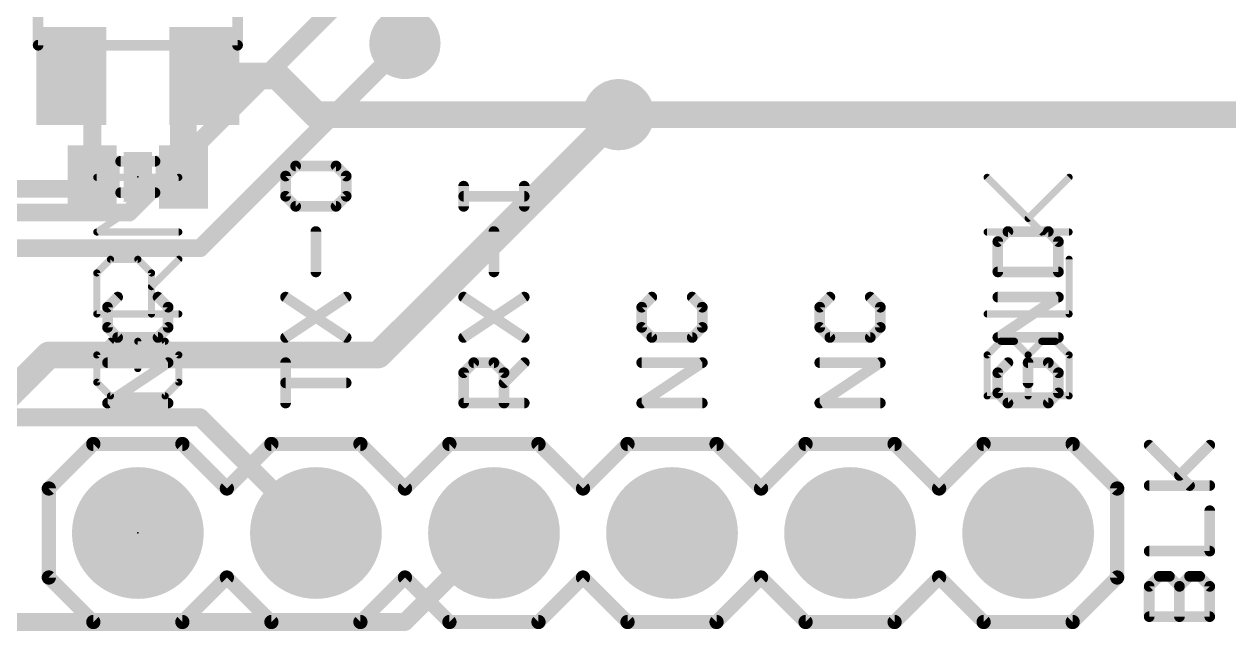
# Model space of a CAD drawing. Extents: x -0.1 to 68.7, y -15.2 to 51.5.
# Drawn here: x 26.32 to 43.5, y 1.14 to 9.8 of the extents above; entities that cross this region are included whole.
import ezdxf

# ---------------------------------------------------------------- set-up
doc = ezdxf.new("R2010")
doc.units = 0
for name, color, linetype in [('1', 12, 'CONTINUOUS'), ('16', 132, 'CONTINUOUS'), ('17', 110, 'CONTINUOUS'), ('18', 110, 'CONTINUOUS'), ('21', 41, 'CONTINUOUS'), ('23', 53, 'CONTINUOUS'), ('51', 53, 'CONTINUOUS')]:
    doc.layers.add(name, color=color, linetype=linetype)

# ---------------------------------------------------------------- blocks, each defined once
blk = doc.blocks.new('RECT')
blk.add_solid([(-0.5, -0.5), (0.5, -0.5), (-0.5, 0.5), (0.5, 0.5)])
blk = doc.blocks.new('ROUNDP')
at = {"const_width": 0.5}
blk.add_lwpolyline([(0, -0.25, 1), (0, 0.25, 1), (0, -0.25)], format="xyb", dxfattribs=at)
blk = doc.blocks.new('ROUNDV')
at = {"const_width": 0.5}
blk.add_lwpolyline([(0, -0.25, 1), (0, 0.25, 1), (0, -0.25)], format="xyb", dxfattribs=at)

msp = doc.modelspace()

# ---------------------------------------------------------------- linework, layer by layer
at = {"layer": '1'}
for points, const_width in [([(31.75, 9.525), (31.75, 11.557)], 0.254), ([(26.924, 9.017), (26.967, 9.06)], 0.254), ([(27.29, 8.651), (26.924, 9.017)], 0.254), ([(26.967, 9.06), (26.99, 9.06)], 0.254), ([(28.872, 9.06), (28.59, 8.778)], 0.254), ([(29.929, 9.06), (28.89, 9.06)], 0.381), ([(28.89, 9.06), (28.872, 9.06)], 0.254), ([(30.48, 8.509), (29.929, 9.06)], 0.381), ([(28.59, 8.778), (28.59, 7.62)], 0.381), ([(27.29, 7.62), (27.29, 8.651)], 0.254), ([(34.798, 8.509), (30.48, 8.509)], 0.381), ([(27.008, 7.45), (27.178, 7.62)], 0.254), ([(27.178, 7.62), (27.29, 7.62)], 0.254), ([(24.13, 7.45), (27.008, 7.45)], 0.254), ([(21.59, 4.191), (26.67, 4.191)], 0.254), ([(26.67, 4.191), (28.829, 4.191)], 0.254), ([(28.829, 4.191), (30.48, 2.54)], 0.254), ([(31.75, 1.27), (33.02, 2.54)], 0.254), ([(24.13, 1.27), (31.75, 1.27)], 0.254)]:
    msp.add_lwpolyline(points, dxfattribs=dict(at, const_width=const_width))
for points, const_width in [([(31.6865, 9.525, 1), (31.8135, 9.525)], 0.127), ([(26.9689, 9.0619, 1), (26.8791, 8.9721)], 0.127), ([(26.8791, 9.0619, 1), (26.9689, 8.9721)], 0.127), ([(26.967, 9.1235, 1), (26.967, 8.9965)], 0.127), ([(27.0119, 9.0151, 1), (26.9221, 9.1049)], 0.127), ([(26.99, 8.9965, 1), (26.99, 9.1235)], 0.127), ([(28.89, 9.1553, 1), (28.89, 8.9648)], 0.1905), ([(28.872, 9.1235, 1), (28.872, 8.9965)], 0.127), ([(28.9169, 9.0151, 1), (28.8271, 9.1049)], 0.127), ([(28.89, 8.9965, 1), (28.89, 9.1235)], 0.127), ([(29.9964, 9.1274, 1), (29.8616, 8.9926)], 0.1905), ([(29.929, 8.9648, 1), (29.929, 9.1553)], 0.1905), ([(28.6852, 8.778, 1), (28.4947, 8.778)], 0.1905), ([(27.3535, 8.651, 1), (27.2265, 8.651)], 0.127), ([(28.5451, 8.8229, 1), (28.6349, 8.7331)], 0.127), ([(27.2451, 8.6061, 1), (27.3349, 8.6959)], 0.127), ([(30.48, 8.6043, 1), (30.48, 8.4138)], 0.1905), ([(30.4126, 8.4416, 1), (30.5474, 8.5764)], 0.1905), ([(34.798, 8.4138, 1), (34.798, 8.6043)], 0.1905), ([(27.178, 7.6835, 1), (27.178, 7.5565)], 0.127), ([(27.2229, 7.5751, 1), (27.1331, 7.6649)], 0.127), ([(27.29, 7.5565, 1), (27.29, 7.6835)], 0.127), ([(27.008, 7.3865, 1), (27.008, 7.5135)], 0.127), ([(27.2265, 7.62, 1), (27.3535, 7.62)], 0.127), ([(28.4947, 7.62, 1), (28.6852, 7.62)], 0.1905), ([(26.9631, 7.4949, 1), (27.0529, 7.4051)], 0.127), ([(26.67, 4.2545, 1), (26.67, 4.1275)], 0.127), ([(26.67, 4.1275, 1), (26.67, 4.2545)], 0.127), ([(28.8739, 4.2359, 1), (28.7841, 4.1461)], 0.127), ([(28.829, 4.1275, 1), (28.829, 4.2545)], 0.127), ([(30.4351, 2.4951, 1), (30.5249, 2.5849)], 0.127), ([(33.0649, 2.4951, 1), (32.9751, 2.5849)], 0.127), ([(31.7051, 1.3149, 1), (31.7949, 1.2251)], 0.127), ([(31.75, 1.2065, 1), (31.75, 1.3335)], 0.127)]:
    msp.add_lwpolyline(points, format="xyb", dxfattribs=dict(at, const_width=const_width))
at = {"layer": '16'}
for points, const_width in [([(27.813, 7.112), (31.242, 10.541)], 0.254), ([(28.829, 6.604), (31.75, 9.525)], 0.254), ([(31.369, 5.08), (34.798, 8.509)], 0.381), ([(34.798, 8.509), (52.07, 8.509)], 0.381), ([(22.733, 7.112), (27.813, 7.112)], 0.254), ([(21.336, 6.604), (28.194, 6.604)], 0.254), ([(28.194, 6.604), (28.829, 6.604)], 0.254), ([(25.4, 3.81), (26.67, 5.08)], 0.381), ([(26.67, 5.08), (31.369, 5.08)], 0.381)]:
    msp.add_lwpolyline(points, dxfattribs=dict(at, const_width=const_width))
for points, const_width in [([(31.7949, 9.4801, 1), (31.7051, 9.5699)], 0.127), ([(34.798, 8.6043, 1), (34.798, 8.4138)], 0.1905), ([(34.8654, 8.4416, 1), (34.7306, 8.5764)], 0.1905), ([(27.7681, 7.1569, 1), (27.8579, 7.0671)], 0.127), ([(27.813, 7.0485, 1), (27.813, 7.1755)], 0.127), ([(28.194, 6.6675, 1), (28.194, 6.5405)], 0.127), ([(28.194, 6.5405, 1), (28.194, 6.6675)], 0.127), ([(28.7841, 6.6489, 1), (28.8739, 6.5591)], 0.127), ([(28.829, 6.5405, 1), (28.829, 6.6675)], 0.127), ([(26.67, 5.1753, 1), (26.67, 4.9848)], 0.1905), ([(26.7374, 5.0126, 1), (26.6026, 5.1474)], 0.1905), ([(31.3016, 5.1474, 1), (31.4364, 5.0126)], 0.1905), ([(31.369, 4.9848, 1), (31.369, 5.1753)], 0.1905)]:
    msp.add_lwpolyline(points, format="xyb", dxfattribs=dict(at, const_width=const_width))
at = {"layer": '21'}
for points, const_width in [([(30.1915, 7.777), (30.0475, 7.6329)], 0.1524), ([(30.7677, 7.777), (30.1915, 7.777)], 0.1524), ([(30.9118, 7.6329), (30.7677, 7.777)], 0.1524), ([(30.0475, 7.6329), (30.0475, 7.3448)], 0.1524), ([(30.9118, 7.3448), (30.9118, 7.6329)], 0.1524), ([(32.5875, 7.2008), (32.5875, 7.4889)], 0.1524), ([(33.4518, 7.2008), (33.4518, 7.4889)], 0.1524), ([(30.0475, 7.3448), (30.1915, 7.2008)], 0.1524), ([(30.7677, 7.2008), (30.9118, 7.3448)], 0.1524), ([(33.4518, 7.3448), (32.5875, 7.3448)], 0.1524), ([(30.1915, 7.2008), (30.7677, 7.2008)], 0.1524), ([(30.4796, 6.2652), (30.4796, 6.8415)], 0.1524), ([(33.0196, 6.2652), (33.0196, 6.8415)], 0.1524), ([(40.3515, 6.8415), (40.2075, 6.6974)], 0.1524), ([(40.9277, 6.8415), (40.3515, 6.8415)], 0.1524), ([(41.0718, 6.6974), (40.9277, 6.8415)], 0.1524), ([(40.2075, 6.6974), (40.2075, 6.2652)], 0.1524), ([(41.0718, 6.2652), (41.0718, 6.6974)], 0.1524), ([(40.2075, 6.2652), (41.0718, 6.2652)], 0.1524), ([(27.6515, 5.9059), (27.5075, 5.7619)], 0.1524), ([(28.3718, 5.7619), (28.2277, 5.9059)], 0.1524), ([(30.0475, 5.3297), (30.9118, 5.9059)], 0.1524), ([(30.0475, 5.9059), (30.9118, 5.3297)], 0.1524), ([(32.5875, 5.3297), (33.4518, 5.9059)], 0.1524), ([(32.5875, 5.9059), (33.4518, 5.3297)], 0.1524), ([(35.2715, 5.9059), (35.1275, 5.7619)], 0.1524), ([(35.9918, 5.7619), (35.8477, 5.9059)], 0.1524), ([(37.8115, 5.9059), (37.6675, 5.7619)], 0.1524), ([(38.5318, 5.7619), (38.3877, 5.9059)], 0.1524), ([(40.2075, 5.3297), (41.0718, 5.9059)], 0.1524), ([(41.0718, 5.9059), (40.2075, 5.9059)], 0.1524), ([(27.5075, 5.7619), (27.5075, 5.4738)], 0.1524), ([(28.3718, 5.4738), (28.3718, 5.7619)], 0.1524), ([(35.1275, 5.7619), (35.1275, 5.4738)], 0.1524), ([(35.9918, 5.4738), (35.9918, 5.7619)], 0.1524), ([(37.6675, 5.7619), (37.6675, 5.4738)], 0.1524), ([(38.5318, 5.4738), (38.5318, 5.7619)], 0.1524), ([(27.5075, 5.4738), (27.6515, 5.3297)], 0.1524), ([(28.2277, 5.3297), (28.3718, 5.4738)], 0.1524), ([(35.1275, 5.4738), (35.2715, 5.3297)], 0.1524), ([(35.8477, 5.3297), (35.9918, 5.4738)], 0.1524), ([(37.6675, 5.4738), (37.8115, 5.3297)], 0.1524), ([(38.3877, 5.3297), (38.5318, 5.4738)], 0.1524), ([(27.6515, 5.3297), (28.2277, 5.3297)], 0.1524), ([(35.2715, 5.3297), (35.8477, 5.3297)], 0.1524), ([(37.8115, 5.3297), (38.3877, 5.3297)], 0.1524), ([(41.0718, 5.3297), (40.2075, 5.3297)], 0.1524), ([(27.5075, 4.3942), (28.3718, 4.9704)], 0.1524), ([(28.3718, 4.9704), (27.5075, 4.9704)], 0.1524), ([(30.0475, 4.3942), (30.0475, 4.9704)], 0.1524), ([(32.5875, 4.8264), (32.7315, 4.9704)], 0.1524), ([(32.7315, 4.9704), (33.0196, 4.9704)], 0.1524), ([(33.0196, 4.9704), (33.1637, 4.8264)], 0.1524), ([(33.1637, 4.6823), (33.4518, 4.9704)], 0.1524), ([(35.1275, 4.3942), (35.9918, 4.9704)], 0.1524), ([(35.9918, 4.9704), (35.1275, 4.9704)], 0.1524), ([(37.6675, 4.3942), (38.5318, 4.9704)], 0.1524), ([(38.5318, 4.9704), (37.6675, 4.9704)], 0.1524), ([(40.3515, 4.9704), (40.2075, 4.8264)], 0.1524), ([(40.9277, 4.9704), (40.6396, 4.9704)], 0.1524), ([(40.6396, 4.9704), (40.6396, 4.6823)], 0.1524), ([(41.0718, 4.8264), (40.9277, 4.9704)], 0.1524), ([(32.5875, 4.3942), (32.5875, 4.8264)], 0.1524), ([(33.1637, 4.8264), (33.1637, 4.3942)], 0.1524), ([(40.2075, 4.8264), (40.2075, 4.5383)], 0.1524), ([(41.0718, 4.5383), (41.0718, 4.8264)], 0.1524), ([(30.9118, 4.6823), (30.0475, 4.6823)], 0.1524), ([(28.3718, 4.3942), (27.5075, 4.3942)], 0.1524), ([(33.4518, 4.3942), (32.5875, 4.3942)], 0.1524), ([(35.9918, 4.3942), (35.1275, 4.3942)], 0.1524), ([(38.5318, 4.3942), (37.6675, 4.3942)], 0.1524), ([(40.2075, 4.5383), (40.3515, 4.3942)], 0.1524), ([(40.3515, 4.3942), (40.9277, 4.3942)], 0.1524), ([(40.9277, 4.3942), (41.0718, 4.5383)], 0.1524), ([(27.305, 3.81), (26.67, 3.175)], 0.2032), ([(27.305, 3.81), (28.575, 3.81)], 0.2032), ([(28.575, 3.81), (29.21, 3.175)], 0.2032), ([(29.21, 3.175), (29.845, 3.81)], 0.2032), ([(29.845, 3.81), (31.115, 3.81)], 0.2032), ([(31.115, 3.81), (31.75, 3.175)], 0.2032), ([(31.75, 3.175), (32.385, 3.81)], 0.2032), ([(32.385, 3.81), (33.655, 3.81)], 0.2032), ([(33.655, 3.81), (34.29, 3.175)], 0.2032), ([(34.925, 3.81), (34.29, 3.175)], 0.2032), ([(34.925, 3.81), (36.195, 3.81)], 0.2032), ([(36.195, 3.81), (36.83, 3.175)], 0.2032), ([(36.83, 3.175), (37.465, 3.81)], 0.2032), ([(37.465, 3.81), (38.735, 3.81)], 0.2032), ([(38.735, 3.81), (39.37, 3.175)], 0.2032), ([(39.37, 3.175), (40.005, 3.81)], 0.2032), ([(40.005, 3.81), (41.275, 3.81)], 0.2032), ([(41.275, 3.81), (41.91, 3.175)], 0.2032), ([(42.9427, 3.2172), (42.3665, 3.7935)], 0.1524), ([(42.7986, 3.3613), (43.2308, 3.7935)], 0.1524), ([(26.67, 3.175), (26.67, 1.905)], 0.2032), ([(41.91, 3.175), (41.91, 1.905)], 0.2032), ([(42.3665, 3.2172), (43.2308, 3.2172)], 0.1524), ([(43.2308, 2.2817), (43.2308, 2.8579)], 0.1524), ([(42.3665, 2.2817), (43.2308, 2.2817)], 0.1524), ([(26.67, 1.905), (27.305, 1.27)], 0.2032), ([(29.21, 1.905), (28.575, 1.27)], 0.2032), ([(29.845, 1.27), (29.21, 1.905)], 0.2032), ([(31.75, 1.905), (31.115, 1.27)], 0.2032), ([(32.385, 1.27), (31.75, 1.905)], 0.2032), ([(34.29, 1.905), (33.655, 1.27)], 0.2032), ([(34.29, 1.905), (34.925, 1.27)], 0.2032), ([(36.83, 1.905), (36.195, 1.27)], 0.2032), ([(37.465, 1.27), (36.83, 1.905)], 0.2032), ([(39.37, 1.905), (38.735, 1.27)], 0.2032), ([(40.005, 1.27), (39.37, 1.905)], 0.2032), ([(41.91, 1.905), (41.275, 1.27)], 0.2032), ([(42.3665, 1.7784), (42.5105, 1.9224)], 0.1524), ([(42.5105, 1.9224), (42.6546, 1.9224)], 0.1524), ([(42.6546, 1.9224), (42.7986, 1.7784)], 0.1524), ([(42.7986, 1.7784), (42.9427, 1.9224)], 0.1524), ([(42.9427, 1.9224), (43.0867, 1.9224)], 0.1524), ([(43.0867, 1.9224), (43.2308, 1.7784)], 0.1524), ([(42.3665, 1.3462), (42.3665, 1.7784)], 0.1524), ([(42.7986, 1.3462), (42.7986, 1.7784)], 0.1524), ([(43.2308, 1.7784), (43.2308, 1.3462)], 0.1524), ([(43.2308, 1.3462), (42.3665, 1.3462)], 0.1524), ([(28.575, 1.27), (27.305, 1.27)], 0.2032), ([(31.115, 1.27), (29.845, 1.27)], 0.2032), ([(33.655, 1.27), (32.385, 1.27)], 0.2032), ([(36.195, 1.27), (34.925, 1.27)], 0.2032), ([(38.735, 1.27), (37.465, 1.27)], 0.2032), ([(41.275, 1.27), (40.005, 1.27)], 0.2032)]:
    msp.add_lwpolyline(points, dxfattribs=dict(at, const_width=const_width))
for points, const_width in [([(30.1915, 7.8151, 1), (30.1915, 7.7389)], 0.0762), ([(30.2185, 7.75, 1), (30.1646, 7.8039)], 0.0762), ([(30.7947, 7.8039, 1), (30.7408, 7.75)], 0.0762), ([(30.7677, 7.7389, 1), (30.7677, 7.8151)], 0.0762), ([(30.0205, 7.6599, 1), (30.0744, 7.606)], 0.0762), ([(30.0856, 7.6329, 1), (30.0094, 7.6329)], 0.0762), ([(30.9499, 7.6329, 1), (30.8737, 7.6329)], 0.0762), ([(30.8849, 7.606, 1), (30.9387, 7.6599)], 0.0762), ([(32.6256, 7.4889, 1), (32.5494, 7.4889)], 0.0762), ([(33.4899, 7.4889, 1), (33.4137, 7.4889)], 0.0762), ([(30.0744, 7.3718, 1), (30.0205, 7.3179)], 0.0762), ([(30.9387, 7.3179, 1), (30.8849, 7.3718)], 0.0762), ([(32.5875, 7.3829, 1), (32.5875, 7.3067)], 0.0762), ([(33.4518, 7.3067, 1), (33.4518, 7.3829)], 0.0762), ([(30.0094, 7.3448, 1), (30.0856, 7.3448)], 0.0762), ([(30.1915, 7.2389, 1), (30.1915, 7.1627)], 0.0762), ([(30.1646, 7.1738, 1), (30.2185, 7.2277)], 0.0762), ([(30.7408, 7.2277, 1), (30.7947, 7.1738)], 0.0762), ([(30.7677, 7.1627, 1), (30.7677, 7.2389)], 0.0762), ([(30.8737, 7.3448, 1), (30.9499, 7.3448)], 0.0762), ([(32.5494, 7.2008, 1), (32.6256, 7.2008)], 0.0762), ([(33.4137, 7.2008, 1), (33.4899, 7.2008)], 0.0762), ([(30.5177, 6.8415, 1), (30.4415, 6.8415)], 0.0762), ([(33.0577, 6.8415, 1), (32.9815, 6.8415)], 0.0762), ([(40.3515, 6.8796, 1), (40.3515, 6.8034)], 0.0762), ([(40.3785, 6.8145, 1), (40.3246, 6.8684)], 0.0762), ([(40.9547, 6.8684, 1), (40.9008, 6.8145)], 0.0762), ([(40.9277, 6.8034, 1), (40.9277, 6.8796)], 0.0762), ([(40.2456, 6.6974, 1), (40.1694, 6.6974)], 0.0762), ([(40.1805, 6.7243, 1), (40.2344, 6.6705)], 0.0762), ([(41.1099, 6.6974, 1), (41.0337, 6.6974)], 0.0762), ([(41.0449, 6.6705, 1), (41.0987, 6.7243)], 0.0762), ([(30.4415, 6.2652, 1), (30.5177, 6.2652)], 0.0762), ([(32.9815, 6.2652, 1), (33.0577, 6.2652)], 0.0762), ([(40.2075, 6.3033, 1), (40.2075, 6.2271)], 0.0762), ([(40.1694, 6.2652, 1), (40.2456, 6.2652)], 0.0762), ([(41.0337, 6.2652, 1), (41.1099, 6.2652)], 0.0762), ([(41.0718, 6.2271, 1), (41.0718, 6.3033)], 0.0762), ([(27.6785, 5.879, 1), (27.6246, 5.9329)], 0.0762), ([(28.2547, 5.9329, 1), (28.2008, 5.879)], 0.0762), ([(30.0686, 5.9376, 1), (30.0263, 5.8742)], 0.0762), ([(30.9329, 5.8742, 1), (30.8907, 5.9376)], 0.0762), ([(32.6086, 5.9376, 1), (32.5663, 5.8742)], 0.0762), ([(33.4729, 5.8742, 1), (33.4307, 5.9376)], 0.0762), ([(35.2985, 5.879, 1), (35.2446, 5.9329)], 0.0762), ([(35.8747, 5.9329, 1), (35.8208, 5.879)], 0.0762), ([(37.8385, 5.879, 1), (37.7846, 5.9329)], 0.0762), ([(38.4147, 5.9329, 1), (38.3608, 5.879)], 0.0762), ([(40.2075, 5.944, 1), (40.2075, 5.8678)], 0.0762), ([(41.0929, 5.8742, 1), (41.0507, 5.9376)], 0.0762), ([(41.0718, 5.8678, 1), (41.0718, 5.944)], 0.0762), ([(27.4805, 5.7888, 1), (27.5344, 5.7349)], 0.0762), ([(27.5456, 5.7619, 1), (27.4694, 5.7619)], 0.0762), ([(28.4099, 5.7619, 1), (28.3337, 5.7619)], 0.0762), ([(28.3449, 5.7349, 1), (28.3987, 5.7888)], 0.0762), ([(35.1005, 5.7888, 1), (35.1544, 5.7349)], 0.0762), ([(35.1656, 5.7619, 1), (35.0894, 5.7619)], 0.0762), ([(36.0299, 5.7619, 1), (35.9537, 5.7619)], 0.0762), ([(35.9649, 5.7349, 1), (36.0187, 5.7888)], 0.0762), ([(37.6405, 5.7888, 1), (37.6944, 5.7349)], 0.0762), ([(37.7056, 5.7619, 1), (37.6294, 5.7619)], 0.0762), ([(38.5699, 5.7619, 1), (38.4937, 5.7619)], 0.0762), ([(38.5049, 5.7349, 1), (38.5587, 5.7888)], 0.0762), ([(27.5344, 5.5007, 1), (27.4805, 5.4468)], 0.0762), ([(27.4694, 5.4738, 1), (27.5456, 5.4738)], 0.0762), ([(28.3337, 5.4738, 1), (28.4099, 5.4738)], 0.0762), ([(28.3987, 5.4468, 1), (28.3449, 5.5007)], 0.0762), ([(35.1544, 5.5007, 1), (35.1005, 5.4468)], 0.0762), ([(35.0894, 5.4738, 1), (35.1656, 5.4738)], 0.0762), ([(35.9537, 5.4738, 1), (36.0299, 5.4738)], 0.0762), ([(36.0187, 5.4468, 1), (35.9649, 5.5007)], 0.0762), ([(37.6944, 5.5007, 1), (37.6405, 5.4468)], 0.0762), ([(37.6294, 5.4738, 1), (37.7056, 5.4738)], 0.0762), ([(38.4937, 5.4738, 1), (38.5699, 5.4738)], 0.0762), ([(38.5587, 5.4468, 1), (38.5049, 5.5007)], 0.0762), ([(27.6515, 5.3678, 1), (27.6515, 5.2916)], 0.0762), ([(27.6246, 5.3028, 1), (27.6785, 5.3567)], 0.0762), ([(28.2008, 5.3567, 1), (28.2547, 5.3028)], 0.0762), ([(28.2277, 5.2916, 1), (28.2277, 5.3678)], 0.0762), ([(30.0263, 5.3614, 1), (30.0686, 5.298)], 0.0762), ([(30.8907, 5.298, 1), (30.9329, 5.3614)], 0.0762), ([(32.5663, 5.3614, 1), (32.6086, 5.298)], 0.0762), ([(33.4307, 5.298, 1), (33.4729, 5.3614)], 0.0762), ([(35.2715, 5.3678, 1), (35.2715, 5.2916)], 0.0762), ([(35.2446, 5.3028, 1), (35.2985, 5.3567)], 0.0762), ([(35.8208, 5.3567, 1), (35.8747, 5.3028)], 0.0762), ([(35.8477, 5.2916, 1), (35.8477, 5.3678)], 0.0762), ([(37.8115, 5.3678, 1), (37.8115, 5.2916)], 0.0762), ([(37.7846, 5.3028, 1), (37.8385, 5.3567)], 0.0762), ([(38.3608, 5.3567, 1), (38.4147, 5.3028)], 0.0762), ([(38.3877, 5.2916, 1), (38.3877, 5.3678)], 0.0762), ([(40.1863, 5.3614, 1), (40.2286, 5.298)], 0.0762), ([(40.2075, 5.3678, 1), (40.2075, 5.2916)], 0.0762), ([(41.0718, 5.2916, 1), (41.0718, 5.3678)], 0.0762), ([(27.5075, 5.0085, 1), (27.5075, 4.9323)], 0.0762), ([(28.3929, 4.9387, 1), (28.3507, 5.0021)], 0.0762), ([(28.3718, 4.9323, 1), (28.3718, 5.0085)], 0.0762), ([(30.0856, 4.9704, 1), (30.0094, 4.9704)], 0.0762), ([(32.7315, 5.0085, 1), (32.7315, 4.9323)], 0.0762), ([(32.7585, 4.9435, 1), (32.7046, 4.9974)], 0.0762), ([(33.0466, 4.9974, 1), (32.9927, 4.9435)], 0.0762), ([(33.0196, 4.9323, 1), (33.0196, 5.0085)], 0.0762), ([(33.4787, 4.9435, 1), (33.4249, 4.9974)], 0.0762), ([(35.1275, 5.0085, 1), (35.1275, 4.9323)], 0.0762), ([(36.0129, 4.9387, 1), (35.9707, 5.0021)], 0.0762), ([(35.9918, 4.9323, 1), (35.9918, 5.0085)], 0.0762), ([(37.6675, 5.0085, 1), (37.6675, 4.9323)], 0.0762), ([(38.5529, 4.9387, 1), (38.5107, 5.0021)], 0.0762), ([(38.5318, 4.9323, 1), (38.5318, 5.0085)], 0.0762), ([(40.3785, 4.9435, 1), (40.3246, 4.9974)], 0.0762), ([(40.6396, 5.0085, 1), (40.6396, 4.9323)], 0.0762), ([(40.6777, 4.9704, 1), (40.6015, 4.9704)], 0.0762), ([(40.9547, 4.9974, 1), (40.9008, 4.9435)], 0.0762), ([(40.9277, 4.9323, 1), (40.9277, 5.0085)], 0.0762), ([(32.5605, 4.8533, 1), (32.6144, 4.7994)], 0.0762), ([(32.6256, 4.8264, 1), (32.5494, 4.8264)], 0.0762), ([(33.2018, 4.8264, 1), (33.1256, 4.8264)], 0.0762), ([(33.1367, 4.7994, 1), (33.1906, 4.8533)], 0.0762), ([(40.1805, 4.8533, 1), (40.2344, 4.7994)], 0.0762), ([(40.2456, 4.8264, 1), (40.1694, 4.8264)], 0.0762), ([(41.1099, 4.8264, 1), (41.0337, 4.8264)], 0.0762), ([(41.0449, 4.7994, 1), (41.0987, 4.8533)], 0.0762), ([(30.0475, 4.7204, 1), (30.0475, 4.6442)], 0.0762), ([(30.9118, 4.6442, 1), (30.9118, 4.7204)], 0.0762), ([(33.1367, 4.7093, 1), (33.1906, 4.6554)], 0.0762), ([(40.6015, 4.6823, 1), (40.6777, 4.6823)], 0.0762), ([(27.5075, 4.4323, 1), (27.5075, 4.3561)], 0.0762), ([(28.3718, 4.3561, 1), (28.3718, 4.4323)], 0.0762), ([(32.5875, 4.4323, 1), (32.5875, 4.3561)], 0.0762), ([(33.4518, 4.3561, 1), (33.4518, 4.4323)], 0.0762), ([(35.1275, 4.4323, 1), (35.1275, 4.3561)], 0.0762), ([(35.9918, 4.3561, 1), (35.9918, 4.4323)], 0.0762), ([(37.6675, 4.4323, 1), (37.6675, 4.3561)], 0.0762), ([(38.5318, 4.3561, 1), (38.5318, 4.4323)], 0.0762), ([(40.2344, 4.5652, 1), (40.1805, 4.5113)], 0.0762), ([(40.1694, 4.5383, 1), (40.2456, 4.5383)], 0.0762), ([(40.3515, 4.4323, 1), (40.3515, 4.3561)], 0.0762), ([(40.9277, 4.3561, 1), (40.9277, 4.4323)], 0.0762), ([(41.0337, 4.5383, 1), (41.1099, 4.5383)], 0.0762), ([(41.0987, 4.5113, 1), (41.0449, 4.5652)], 0.0762), ([(27.4863, 4.4259, 1), (27.5286, 4.3625)], 0.0762), ([(30.0094, 4.3942, 1), (30.0856, 4.3942)], 0.0762), ([(32.5494, 4.3942, 1), (32.6256, 4.3942)], 0.0762), ([(33.1256, 4.3942, 1), (33.2018, 4.3942)], 0.0762), ([(35.1063, 4.4259, 1), (35.1486, 4.3625)], 0.0762), ([(37.6463, 4.4259, 1), (37.6886, 4.3625)], 0.0762), ([(40.3246, 4.3673, 1), (40.3785, 4.4211)], 0.0762), ([(40.9008, 4.4211, 1), (40.9547, 4.3673)], 0.0762), ([(27.305, 3.8608, 1), (27.305, 3.7592)], 0.1016), ([(27.3409, 3.7741, 1), (27.2691, 3.8459)], 0.1016), ([(28.6109, 3.8459, 1), (28.5391, 3.7741)], 0.1016), ([(28.575, 3.7592, 1), (28.575, 3.8608)], 0.1016), ([(29.845, 3.8608, 1), (29.845, 3.7592)], 0.1016), ([(29.8809, 3.7741, 1), (29.8091, 3.8459)], 0.1016), ([(31.1509, 3.8459, 1), (31.0791, 3.7741)], 0.1016), ([(31.115, 3.7592, 1), (31.115, 3.8608)], 0.1016), ([(32.385, 3.8608, 1), (32.385, 3.7592)], 0.1016), ([(32.4209, 3.7741, 1), (32.3491, 3.8459)], 0.1016), ([(33.6909, 3.8459, 1), (33.6191, 3.7741)], 0.1016), ([(33.655, 3.7592, 1), (33.655, 3.8608)], 0.1016), ([(34.925, 3.8608, 1), (34.925, 3.7592)], 0.1016), ([(34.9609, 3.7741, 1), (34.8891, 3.8459)], 0.1016), ([(36.2309, 3.8459, 1), (36.1591, 3.7741)], 0.1016), ([(36.195, 3.7592, 1), (36.195, 3.8608)], 0.1016), ([(37.465, 3.8608, 1), (37.465, 3.7592)], 0.1016), ([(37.5009, 3.7741, 1), (37.4291, 3.8459)], 0.1016), ([(38.7709, 3.8459, 1), (38.6991, 3.7741)], 0.1016), ([(38.735, 3.7592, 1), (38.735, 3.8608)], 0.1016), ([(40.005, 3.8608, 1), (40.005, 3.7592)], 0.1016), ([(40.0409, 3.7741, 1), (39.9691, 3.8459)], 0.1016), ([(41.3109, 3.8459, 1), (41.2391, 3.7741)], 0.1016), ([(41.275, 3.7592, 1), (41.275, 3.8608)], 0.1016), ([(42.3934, 3.8204, 1), (42.3395, 3.7665)], 0.0762), ([(43.2577, 3.7665, 1), (43.2039, 3.8204)], 0.0762), ([(26.7208, 3.175, 1), (26.6192, 3.175)], 0.1016), ([(41.9608, 3.175, 1), (41.8592, 3.175)], 0.1016), ([(42.3665, 3.2553, 1), (42.3665, 3.1791)], 0.0762), ([(42.7717, 3.3882, 1), (42.8256, 3.3344)], 0.0762), ([(42.9157, 3.1903, 1), (42.9696, 3.2442)], 0.0762), ([(43.2308, 3.1791, 1), (43.2308, 3.2553)], 0.0762), ([(26.6341, 3.2109, 1), (26.7059, 3.1391)], 0.1016), ([(29.1741, 3.2109, 1), (29.2459, 3.1391)], 0.1016), ([(29.1741, 3.1391, 1), (29.2459, 3.2109)], 0.1016), ([(31.7141, 3.2109, 1), (31.7859, 3.1391)], 0.1016), ([(31.7141, 3.1391, 1), (31.7859, 3.2109)], 0.1016), ([(34.2541, 3.2109, 1), (34.3259, 3.1391)], 0.1016), ([(34.2541, 3.1391, 1), (34.3259, 3.2109)], 0.1016), ([(36.7941, 3.2109, 1), (36.8659, 3.1391)], 0.1016), ([(36.7941, 3.1391, 1), (36.8659, 3.2109)], 0.1016), ([(39.3341, 3.2109, 1), (39.4059, 3.1391)], 0.1016), ([(39.3341, 3.1391, 1), (39.4059, 3.2109)], 0.1016), ([(41.8741, 3.1391, 1), (41.9459, 3.2109)], 0.1016), ([(43.2689, 2.8579, 1), (43.1927, 2.8579)], 0.0762), ([(42.3665, 2.3198, 1), (42.3665, 2.2436)], 0.0762), ([(43.1927, 2.2817, 1), (43.2689, 2.2817)], 0.0762), ([(43.2308, 2.2436, 1), (43.2308, 2.3198)], 0.0762), ([(26.7059, 1.9409, 1), (26.6341, 1.8691)], 0.1016), ([(26.6192, 1.905, 1), (26.7208, 1.905)], 0.1016), ([(29.2459, 1.9409, 1), (29.1741, 1.8691)], 0.1016), ([(29.2459, 1.8691, 1), (29.1741, 1.9409)], 0.1016), ([(31.7859, 1.9409, 1), (31.7141, 1.8691)], 0.1016), ([(31.7859, 1.8691, 1), (31.7141, 1.9409)], 0.1016), ([(34.3259, 1.9409, 1), (34.2541, 1.8691)], 0.1016), ([(34.3259, 1.8691, 1), (34.2541, 1.9409)], 0.1016), ([(36.8659, 1.9409, 1), (36.7941, 1.8691)], 0.1016), ([(36.8659, 1.8691, 1), (36.7941, 1.9409)], 0.1016), ([(39.4059, 1.9409, 1), (39.3341, 1.8691)], 0.1016), ([(39.4059, 1.8691, 1), (39.3341, 1.9409)], 0.1016), ([(41.8592, 1.905, 1), (41.9608, 1.905)], 0.1016), ([(41.9459, 1.8691, 1), (41.8741, 1.9409)], 0.1016), ([(42.5105, 1.9605, 1), (42.5105, 1.8843)], 0.0762), ([(42.5375, 1.8955, 1), (42.4836, 1.9494)], 0.0762), ([(42.6815, 1.9494, 1), (42.6276, 1.8955)], 0.0762), ([(42.6546, 1.8843, 1), (42.6546, 1.9605)], 0.0762), ([(42.9427, 1.9605, 1), (42.9427, 1.8843)], 0.0762), ([(42.9696, 1.8955, 1), (42.9157, 1.9494)], 0.0762), ([(43.1137, 1.9494, 1), (43.0598, 1.8955)], 0.0762), ([(43.0867, 1.8843, 1), (43.0867, 1.9605)], 0.0762), ([(42.3395, 1.8053, 1), (42.3934, 1.7514)], 0.0762), ([(42.4046, 1.7784, 1), (42.3284, 1.7784)], 0.0762), ([(42.8367, 1.7784, 1), (42.7605, 1.7784)], 0.0762), ([(42.7717, 1.8053, 1), (42.8256, 1.7514)], 0.0762), ([(42.7717, 1.7514, 1), (42.8256, 1.8053)], 0.0762), ([(43.2689, 1.7784, 1), (43.1927, 1.7784)], 0.0762), ([(43.2039, 1.7514, 1), (43.2577, 1.8053)], 0.0762), ([(42.3665, 1.3843, 1), (42.3665, 1.3081)], 0.0762), ([(42.3284, 1.3462, 1), (42.4046, 1.3462)], 0.0762), ([(42.7605, 1.3462, 1), (42.8367, 1.3462)], 0.0762), ([(43.1927, 1.3462, 1), (43.2689, 1.3462)], 0.0762), ([(43.2308, 1.3081, 1), (43.2308, 1.3843)], 0.0762), ([(27.305, 1.3208, 1), (27.305, 1.2192)], 0.1016), ([(27.2691, 1.2341, 1), (27.3409, 1.3059)], 0.1016), ([(28.5391, 1.3059, 1), (28.6109, 1.2341)], 0.1016), ([(28.575, 1.2192, 1), (28.575, 1.3208)], 0.1016), ([(29.845, 1.3208, 1), (29.845, 1.2192)], 0.1016), ([(29.8091, 1.2341, 1), (29.8809, 1.3059)], 0.1016), ([(31.0791, 1.3059, 1), (31.1509, 1.2341)], 0.1016), ([(31.115, 1.2192, 1), (31.115, 1.3208)], 0.1016), ([(32.385, 1.3208, 1), (32.385, 1.2192)], 0.1016), ([(32.3491, 1.2341, 1), (32.4209, 1.3059)], 0.1016), ([(33.6191, 1.3059, 1), (33.6909, 1.2341)], 0.1016), ([(33.655, 1.2192, 1), (33.655, 1.3208)], 0.1016), ([(34.925, 1.3208, 1), (34.925, 1.2192)], 0.1016), ([(34.8891, 1.2341, 1), (34.9609, 1.3059)], 0.1016), ([(36.1591, 1.3059, 1), (36.2309, 1.2341)], 0.1016), ([(36.195, 1.2192, 1), (36.195, 1.3208)], 0.1016), ([(37.465, 1.3208, 1), (37.465, 1.2192)], 0.1016), ([(37.4291, 1.2341, 1), (37.5009, 1.3059)], 0.1016), ([(38.6991, 1.3059, 1), (38.7709, 1.2341)], 0.1016), ([(38.735, 1.2192, 1), (38.735, 1.3208)], 0.1016), ([(40.005, 1.3208, 1), (40.005, 1.2192)], 0.1016), ([(39.9691, 1.2341, 1), (40.0409, 1.3059)], 0.1016), ([(41.2391, 1.3059, 1), (41.3109, 1.2341)], 0.1016), ([(41.275, 1.2192, 1), (41.275, 1.3208)], 0.1016)]:
    msp.add_lwpolyline(points, format="xyb", dxfattribs=dict(at, const_width=const_width))
at = {"layer": '23'}
for p in [(27.94, 7.62), (27.94, 2.54)]:
    msp.add_point(p, dxfattribs=at)
at = {"layer": '51'}
for points, const_width in [([(26.5176, 9.4996), (26.5176, 10.8204)], 0.1524), ([(29.3624, 10.8204), (29.3624, 9.4996)], 0.1524), ([(29.3624, 9.4996), (26.5176, 9.4996)], 0.1524), ([(27.695, 7.844), (28.185, 7.844)], 0.1524), ([(27.3548, 6.8346), (28.5242, 7.6142)], 0.1016), ([(28.5242, 7.6142), (27.3548, 7.6142)], 0.1016), ([(40.8344, 6.8346), (40.0548, 7.6142)], 0.1016), ([(40.6395, 7.0295), (41.2242, 7.6142)], 0.1016), ([(28.185, 7.396), (27.695, 7.396)], 0.1524), ([(28.5242, 6.8346), (27.3548, 6.8346)], 0.1016), ([(40.0548, 6.8346), (41.2242, 6.8346)], 0.1016), ([(27.3548, 6.2499), (27.5497, 6.4448)], 0.1016), ([(27.5497, 6.4448), (27.9395, 6.4448)], 0.1016), ([(27.9395, 6.4448), (28.1344, 6.2499)], 0.1016), ([(28.1344, 6.055), (28.5242, 6.4448)], 0.1016), ([(41.2242, 5.6652), (41.2242, 6.4448)], 0.1016), ([(27.3548, 5.6652), (27.3548, 6.2499)], 0.1016), ([(28.1344, 6.2499), (28.1344, 5.6652)], 0.1016), ([(28.5242, 5.6652), (27.3548, 5.6652)], 0.1016), ([(40.0548, 5.6652), (41.2242, 5.6652)], 0.1016), ([(27.5497, 5.2754), (27.3548, 5.0805)], 0.1016), ([(28.3293, 5.2754), (27.9395, 5.2754)], 0.1016), ([(27.9395, 5.2754), (27.9395, 4.8856)], 0.1016), ([(28.5242, 5.0805), (28.3293, 5.2754)], 0.1016), ([(40.0548, 5.0805), (40.2497, 5.2754)], 0.1016), ([(40.2497, 5.2754), (40.4446, 5.2754)], 0.1016), ([(40.4446, 5.2754), (40.6395, 5.0805)], 0.1016), ([(40.6395, 5.0805), (40.8344, 5.2754)], 0.1016), ([(40.8344, 5.2754), (41.0293, 5.2754)], 0.1016), ([(41.0293, 5.2754), (41.2242, 5.0805)], 0.1016), ([(27.3548, 5.0805), (27.3548, 4.6907)], 0.1016), ([(28.5242, 4.6907), (28.5242, 5.0805)], 0.1016), ([(40.0548, 4.4958), (40.0548, 5.0805)], 0.1016), ([(40.6395, 4.4958), (40.6395, 5.0805)], 0.1016), ([(41.2242, 5.0805), (41.2242, 4.4958)], 0.1016), ([(27.3548, 4.6907), (27.5497, 4.4958)], 0.1016), ([(28.3293, 4.4958), (28.5242, 4.6907)], 0.1016), ([(27.5497, 4.4958), (28.3293, 4.4958)], 0.1016), ([(41.2242, 4.4958), (40.0548, 4.4958)], 0.1016)]:
    msp.add_lwpolyline(points, dxfattribs=dict(at, const_width=const_width))
for points, const_width in [([(26.5176, 9.5377, 1), (26.5176, 9.4615)], 0.0762), ([(26.4795, 9.4996, 1), (26.5557, 9.4996)], 0.0762), ([(29.3243, 9.4996, 1), (29.4005, 9.4996)], 0.0762), ([(29.3624, 9.4615, 1), (29.3624, 9.5377)], 0.0762), ([(27.695, 7.8821, 1), (27.695, 7.8059)], 0.0762), ([(28.185, 7.8059, 1), (28.185, 7.8821)], 0.0762), ([(27.3548, 7.6396, 1), (27.3548, 7.5888)], 0.0508), ([(28.5383, 7.5931, 1), (28.5101, 7.6353)], 0.0508), ([(28.5242, 7.5888, 1), (28.5242, 7.6396)], 0.0508), ([(40.0728, 7.6322, 1), (40.0368, 7.5962)], 0.0508), ([(41.2422, 7.5962, 1), (41.2062, 7.6322)], 0.0508), ([(27.695, 7.4341, 1), (27.695, 7.3579)], 0.0762), ([(28.185, 7.3579, 1), (28.185, 7.4341)], 0.0762), ([(40.6215, 7.0475, 1), (40.6575, 7.0115)], 0.0508), ([(27.3548, 6.86, 1), (27.3548, 6.8092)], 0.0508), ([(27.3407, 6.8557, 1), (27.3689, 6.8135)], 0.0508), ([(28.5242, 6.8092, 1), (28.5242, 6.86)], 0.0508), ([(40.0548, 6.86, 1), (40.0548, 6.8092)], 0.0508), ([(40.8164, 6.8166, 1), (40.8524, 6.8526)], 0.0508), ([(41.2242, 6.8092, 1), (41.2242, 6.86)], 0.0508), ([(27.5497, 6.4702, 1), (27.5497, 6.4194)], 0.0508), ([(27.5677, 6.4268, 1), (27.5317, 6.4628)], 0.0508), ([(27.9575, 6.4628, 1), (27.9215, 6.4268)], 0.0508), ([(27.9395, 6.4194, 1), (27.9395, 6.4702)], 0.0508), ([(28.5422, 6.4268, 1), (28.5062, 6.4628)], 0.0508), ([(41.2496, 6.4448, 1), (41.1988, 6.4448)], 0.0508), ([(27.3368, 6.2679, 1), (27.3728, 6.2319)], 0.0508), ([(27.3802, 6.2499, 1), (27.3294, 6.2499)], 0.0508), ([(28.1598, 6.2499, 1), (28.109, 6.2499)], 0.0508), ([(28.1164, 6.2319, 1), (28.1524, 6.2679)], 0.0508), ([(28.1164, 6.073, 1), (28.1524, 6.037)], 0.0508), ([(27.3548, 5.6906, 1), (27.3548, 5.6398)], 0.0508), ([(27.3294, 5.6652, 1), (27.3802, 5.6652)], 0.0508), ([(28.109, 5.6652, 1), (28.1598, 5.6652)], 0.0508), ([(28.5242, 5.6398, 1), (28.5242, 5.6906)], 0.0508), ([(40.0548, 5.6906, 1), (40.0548, 5.6398)], 0.0508), ([(41.1988, 5.6652, 1), (41.2496, 5.6652)], 0.0508), ([(41.2242, 5.6398, 1), (41.2242, 5.6906)], 0.0508), ([(27.5677, 5.2574, 1), (27.5317, 5.2934)], 0.0508), ([(27.9395, 5.3008, 1), (27.9395, 5.25)], 0.0508), ([(27.9649, 5.2754, 1), (27.9141, 5.2754)], 0.0508), ([(28.3473, 5.2934, 1), (28.3113, 5.2574)], 0.0508), ([(28.3293, 5.25, 1), (28.3293, 5.3008)], 0.0508), ([(40.2497, 5.3008, 1), (40.2497, 5.25)], 0.0508), ([(40.2677, 5.2574, 1), (40.2317, 5.2934)], 0.0508), ([(40.4626, 5.2934, 1), (40.4266, 5.2574)], 0.0508), ([(40.4446, 5.25, 1), (40.4446, 5.3008)], 0.0508), ([(40.8344, 5.3008, 1), (40.8344, 5.25)], 0.0508), ([(40.8524, 5.2574, 1), (40.8164, 5.2934)], 0.0508), ([(41.0473, 5.2934, 1), (41.0113, 5.2574)], 0.0508), ([(41.0293, 5.25, 1), (41.0293, 5.3008)], 0.0508), ([(27.3368, 5.0985, 1), (27.3728, 5.0625)], 0.0508), ([(27.3802, 5.0805, 1), (27.3294, 5.0805)], 0.0508), ([(28.5496, 5.0805, 1), (28.4988, 5.0805)], 0.0508), ([(28.5062, 5.0625, 1), (28.5422, 5.0985)], 0.0508), ([(40.0368, 5.0985, 1), (40.0728, 5.0625)], 0.0508), ([(40.0802, 5.0805, 1), (40.0294, 5.0805)], 0.0508), ([(40.6215, 5.0985, 1), (40.6575, 5.0625)], 0.0508), ([(40.6649, 5.0805, 1), (40.6141, 5.0805)], 0.0508), ([(40.6215, 5.0625, 1), (40.6575, 5.0985)], 0.0508), ([(41.2496, 5.0805, 1), (41.1988, 5.0805)], 0.0508), ([(41.2062, 5.0625, 1), (41.2422, 5.0985)], 0.0508), ([(27.9141, 4.8856, 1), (27.9649, 4.8856)], 0.0508), ([(27.3728, 4.7087, 1), (27.3368, 4.6727)], 0.0508), ([(27.3294, 4.6907, 1), (27.3802, 4.6907)], 0.0508), ([(28.4988, 4.6907, 1), (28.5496, 4.6907)], 0.0508), ([(28.5422, 4.6727, 1), (28.5062, 4.7087)], 0.0508), ([(27.5497, 4.5212, 1), (27.5497, 4.4704)], 0.0508), ([(27.5317, 4.4778, 1), (27.5677, 4.5138)], 0.0508), ([(28.3113, 4.5138, 1), (28.3473, 4.4778)], 0.0508), ([(28.3293, 4.4704, 1), (28.3293, 4.5212)], 0.0508), ([(40.0548, 4.5212, 1), (40.0548, 4.4704)], 0.0508), ([(40.0294, 4.4958, 1), (40.0802, 4.4958)], 0.0508), ([(40.6141, 4.4958, 1), (40.6649, 4.4958)], 0.0508), ([(41.1988, 4.4958, 1), (41.2496, 4.4958)], 0.0508), ([(41.2242, 4.4704, 1), (41.2242, 4.5212)], 0.0508)]:
    msp.add_lwpolyline(points, format="xyb", dxfattribs=dict(at, const_width=const_width))

# ---------------------------------------------------------------- block references
at = {"layer": '1', "yscale": 1.4}
for p in [(26.99, 9.06), (28.89, 9.06)]:
    msp.add_blockref('RECT', p, dxfattribs=at)
at = {"layer": '1', "xscale": 0.7, "yscale": 0.9, "rotation": 180}
for p in [(27.29, 7.62), (28.59, 7.62)]:
    msp.add_blockref('RECT', p, dxfattribs=at)
at = {"layer": '17', "xscale": 1.8796, "yscale": 1.8796, "rotation": 90}
for p in [(27.94, 2.54), (27.94, 2.54), (30.48, 2.54), (30.48, 2.54), (33.02, 2.54), (33.02, 2.54), (35.56, 2.54), (35.56, 2.54), (38.1, 2.54), (38.1, 2.54), (40.64, 2.54), (40.64, 2.54)]:
    msp.add_blockref('ROUNDP', p, dxfattribs=at)
at = {"layer": '18', "xscale": 1.016, "yscale": 1.016}
for p in [(31.75, 9.525), (31.75, 9.525), (34.798, 8.509), (34.798, 8.509)]:
    msp.add_blockref('ROUNDV', p, dxfattribs=at)
at = {"layer": '21', "xscale": 0.4064, "yscale": 0.7112, "rotation": 180}
msp.add_blockref('RECT', (27.94, 7.62), dxfattribs=at)
at = {"layer": '51'}
for p, xscale, yscale in [((27.0002, 9.1567), 0.4572, 0.5842), ((28.8798, 9.1567), 0.4572, 0.5842), ((27.94, 2.54), 0.508, 0.508), ((30.48, 2.54), 0.508, 0.508), ((33.02, 2.54), 0.508, 0.508), ((35.56, 2.54), 0.508, 0.508), ((38.1, 2.54), 0.508, 0.508), ((40.64, 2.54), 0.508, 0.508)]:
    msp.add_blockref('RECT', p, dxfattribs=dict(at, xscale=xscale, yscale=yscale))
at = {"layer": '51', "xscale": 0.3, "yscale": 0.5999, "rotation": 180}
for p in [(27.5312, 7.6249), (28.344, 7.6249)]:
    msp.add_blockref('RECT', p, dxfattribs=at)

doc.saveas('drawing.dxf')
